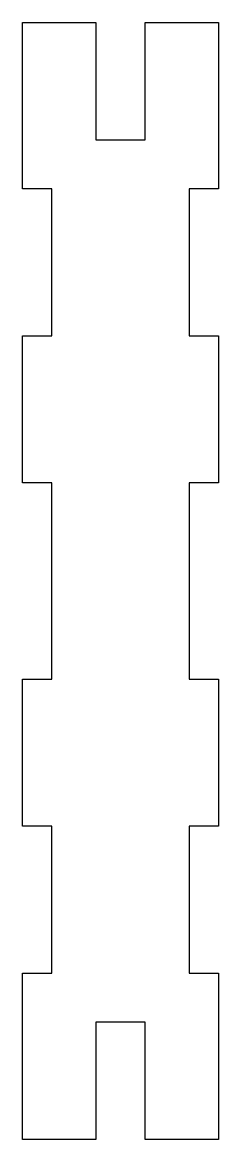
# Model space of a CAD drawing. Header units: millimetres. Extents: x -15 to 5, y 0 to 114.
import ezdxf

# ---------------------------------------------------------------- set-up
doc = ezdxf.new("R2010")
doc.units = ezdxf.units.MM
doc.layers.get('0').update_dxf_attribs({"linetype": 'CONTINUOUS'})

msp = doc.modelspace()

# ---------------------------------------------------------------- linework, layer by layer
msp.add_lwpolyline([(2, 32), (2, 17), (5, 17), (5, 0), (-2.5, 0), (-2.5, 12), (-7.5, 12), (-7.5, 0), (-15, 0), (-15, 17), (-12, 17), (-12, 32), (-15, 32), (-15, 47), (-12, 47), (-12, 67), (-15, 67), (-15, 82), (-12, 82), (-12, 97), (-15, 97), (-15, 114), (-7.5, 114), (-7.5, 102), (-2.5, 102), (-2.5, 114), (5, 114), (5, 97), (2, 97), (2, 82), (5, 82), (5, 67), (2, 67), (2, 47), (5, 47), (5, 32)], close=True)

doc.saveas('drawing.dxf')
